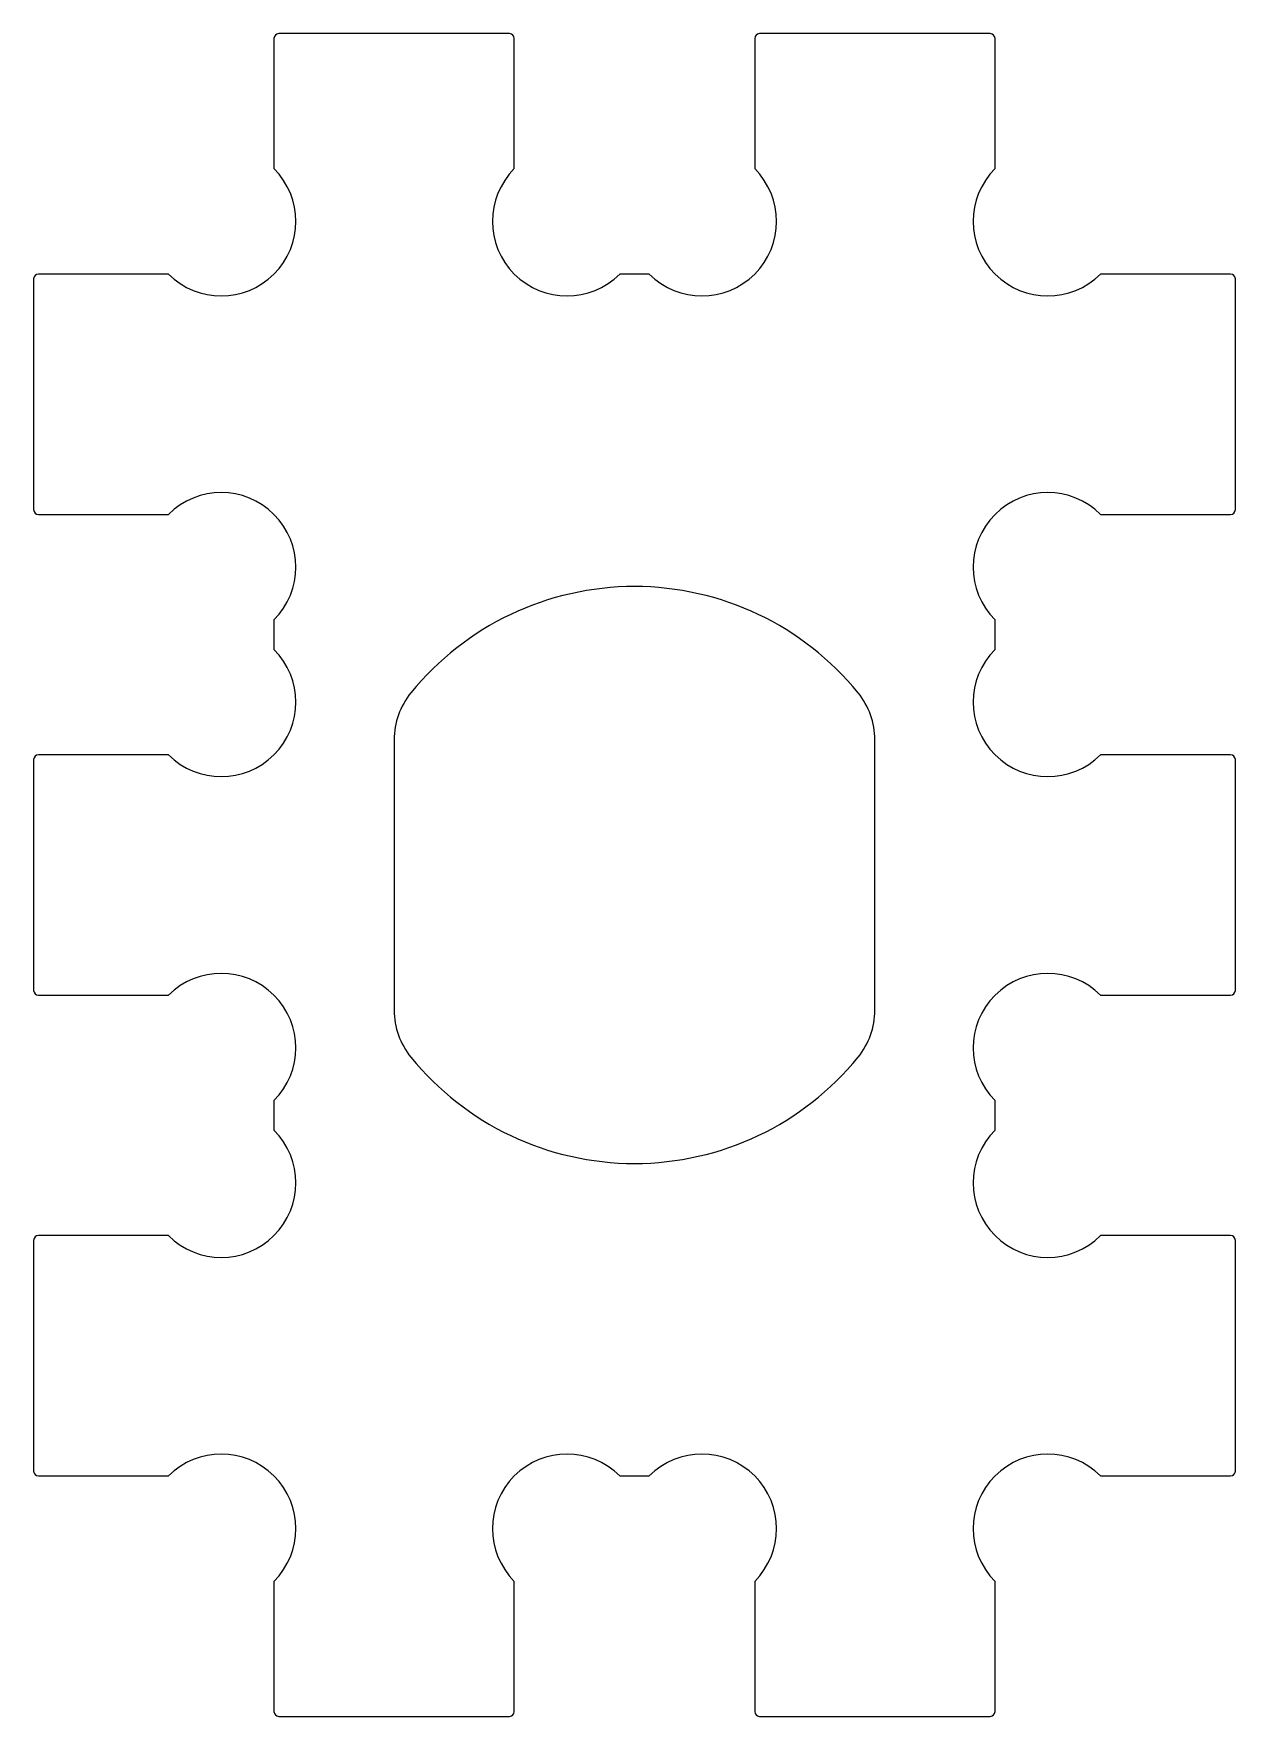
# Model space of a CAD drawing. Extents: x -12.5 to 12.5, y -17.5 to 17.5.
import ezdxf

# ---------------------------------------------------------------- set-up
doc = ezdxf.new("R2010")
doc.units = 0
doc.layers.get('0').update_dxf_attribs({"lineweight": 0})
doc.layers.add('holes', color=1, linetype='Continuous', lineweight=0)

msp = doc.modelspace()

# ---------------------------------------------------------------- linework, layer by layer
for p, q in [((-2.6, 17.5), (-7.4, 17.5)), ((-7.5, 17.4), (-7.5, 14.692)), ((-2.5, 14.692), (-2.5, 17.4)), ((2.5, 17.4), (2.5, 14.692)), ((7.4, 17.5), (2.6, 17.5)), ((7.5, 14.692), (7.5, 17.4)), ((-12.5, 12.4), (-12.5, 7.6)), ((-9.692, 12.5), (-12.4, 12.5)), ((0.308, 12.5), (-0.308, 12.5)), ((12.4, 12.5), (9.692, 12.5)), ((12.5, 7.6), (12.5, 12.4)), ((-12.4, 7.5), (-9.692, 7.5)), ((9.692, 7.5), (12.4, 7.5)), ((-7.5, 5.308), (-7.5, 4.692)), ((7.5, 4.692), (7.5, 5.308)), ((-9.692, 2.5), (-12.4, 2.5)), ((12.4, 2.5), (9.692, 2.5)), ((-12.5, 2.4), (-12.5, -2.4)), ((12.5, -2.4), (12.5, 2.4)), ((-12.4, -2.5), (-9.692, -2.5)), ((9.692, -2.5), (12.4, -2.5)), ((-7.5, -4.692), (-7.5, -5.308)), ((7.5, -5.308), (7.5, -4.692)), ((-12.5, -7.6), (-12.5, -12.4)), ((-9.692, -7.5), (-12.4, -7.5)), ((12.4, -7.5), (9.692, -7.5)), ((12.5, -12.4), (12.5, -7.6)), ((-12.4, -12.5), (-9.692, -12.5)), ((-0.308, -12.5), (0.308, -12.5)), ((9.692, -12.5), (12.4, -12.5)), ((-7.5, -14.692), (-7.5, -17.4)), ((-2.5, -17.4), (-2.5, -14.692)), ((2.5, -14.692), (2.5, -17.4)), ((7.5, -17.4), (7.5, -14.692)), ((-7.4, -17.5), (-2.6, -17.5)), ((2.6, -17.5), (7.4, -17.5))]:
    msp.add_line(p, q)
for centre, radius, start, end in [((-7.4, 17.4), 0.1, 90, 180), ((-2.6, 17.4), 0.1, 0, 90), ((2.6, 17.4), 0.1, 90, 180), ((7.4, 17.4), 0.1, 0, 90), ((-8.596, 13.596), 1.55, 225, 45), ((-1.404, 13.596), 1.55, 135, 315), ((1.404, 13.596), 1.55, 225, 45), ((8.596, 13.596), 1.55, 135, 315), ((-12.4, 12.4), 0.1, 90, 180), ((12.4, 12.4), 0.1, 0, 90), ((-8.596, 6.404), 1.55, 315, 135), ((8.596, 6.404), 1.55, 45, 225), ((-12.4, 7.6), 0.1, 180, 270), ((12.4, 7.6), 0.1, 270, 0), ((-8.596, 3.596), 1.55, 225, 45), ((8.596, 3.596), 1.55, 135, 315), ((-12.4, 2.4), 0.1, 90, 180), ((12.4, 2.4), 0.1, 0, 90), ((-8.596, -3.596), 1.55, 315, 135), ((8.596, -3.596), 1.55, 45, 225), ((-12.4, -2.4), 0.1, 180, 270), ((12.4, -2.4), 0.1, 270, 0), ((-8.596, -6.404), 1.55, 225, 45), ((8.596, -6.404), 1.55, 135, 315), ((-12.4, -7.6), 0.1, 90, 180), ((12.4, -7.6), 0.1, 0, 90), ((-8.596, -13.596), 1.55, 315, 135), ((-1.404, -13.596), 1.55, 45, 225), ((1.404, -13.596), 1.55, 315, 135), ((8.596, -13.596), 1.55, 45, 225), ((-12.4, -12.4), 0.1, 180, 270), ((12.4, -12.4), 0.1, 270, 0), ((-7.4, -17.4), 0.1, 180, 270), ((-2.6, -17.4), 0.1, 270, 0), ((2.6, -17.4), 0.1, 180, 270), ((7.4, -17.4), 0.1, 270, 0)]:
    msp.add_arc(centre, radius, start, end)
at = {"layer": 'holes'}
for p, q in [((-5, 2.811), (-5, -2.811)), ((5, -2.811), (5, 2.811))]:
    msp.add_line(p, q, dxfattribs=at)
for centre, radius, start, end in [((0, 0), 6, 39.1695, 140.8305), ((-3.45, 2.811), 1.55, 140.8305, 180), ((3.45, 2.811), 1.55, 0, 39.1695), ((-3.45, -2.811), 1.55, 180, 219.1695), ((3.45, -2.811), 1.55, 320.8305, 0), ((0, 0), 6, 219.1695, 320.8305)]:
    msp.add_arc(centre, radius, start, end, dxfattribs=at)

doc.saveas('drawing.dxf')
